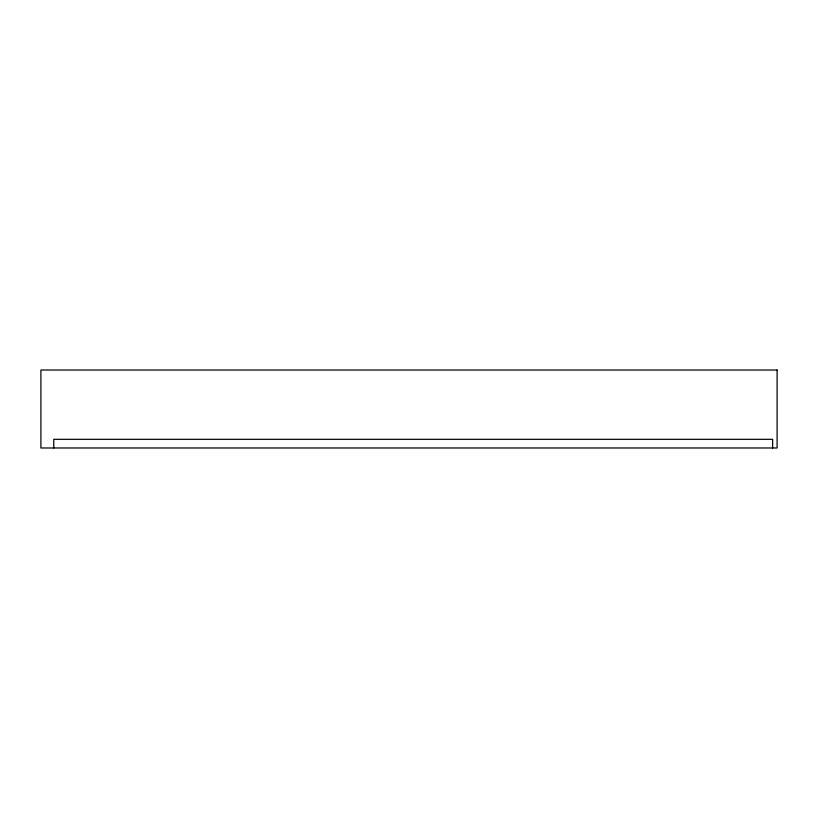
<?xml version="1.0" encoding="UTF-8"?>
<svg xmlns="http://www.w3.org/2000/svg" width="818" height="818" viewBox="0 0 818 818"><rect width="100%" height="100%" fill="white"/><g stroke="black" fill="none" stroke-linecap="round" stroke-linejoin="round"><path stroke-width="1.23" d="M772.632 447.978L772.632 439.317L53.753 439.317L53.753 447.978M777.1 370.022L40.9 370.022L40.9 447.978L777.1 447.978L777.1 370.022"/></g></svg>
